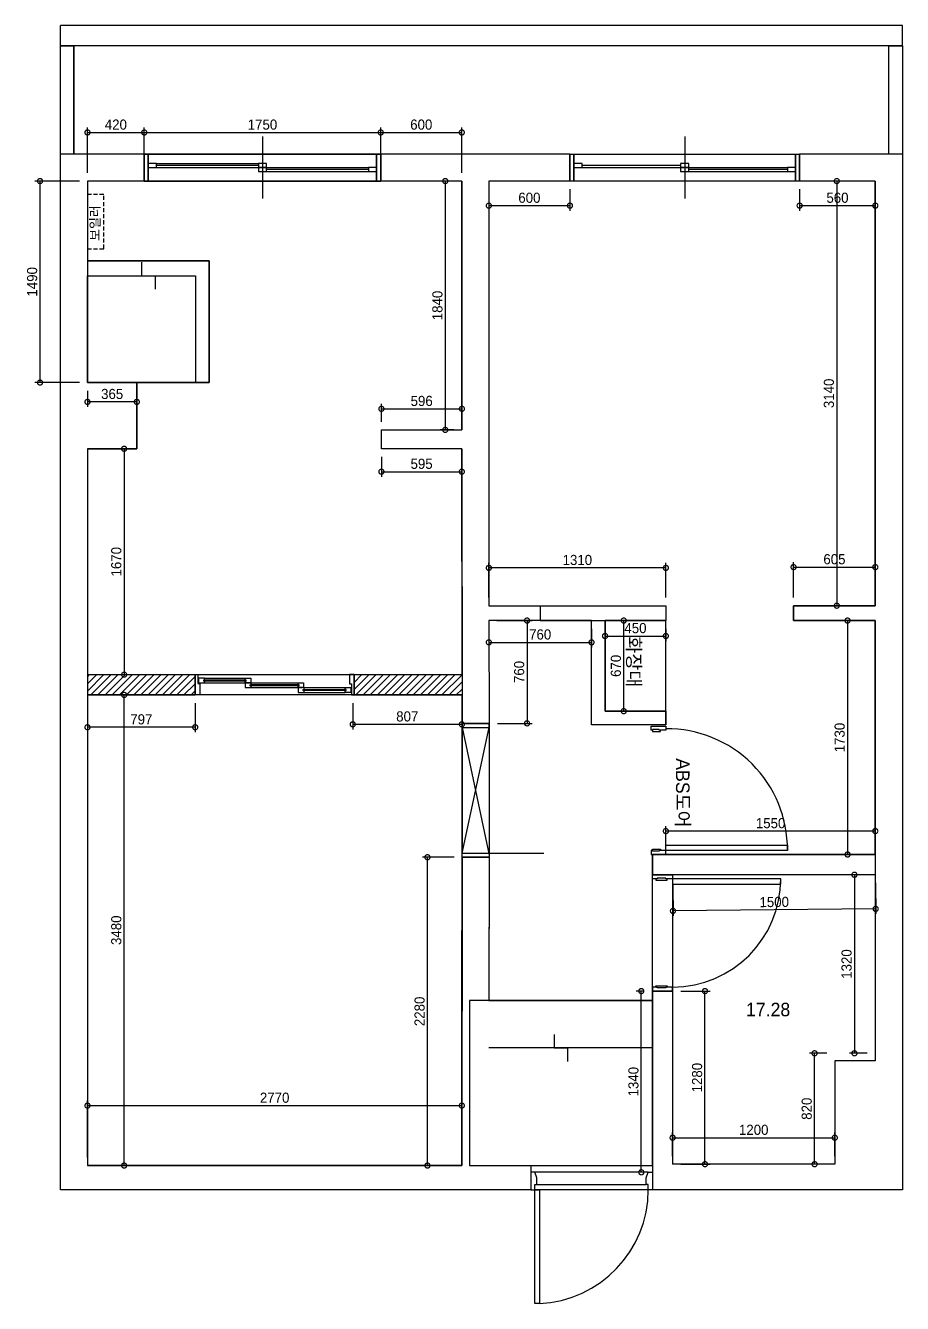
# Model space of a CAD drawing. Header units: inches. Extents: x 211248 to 488355, y -41604 to -7105.
# Drawn here: x 223119 to 229608, y -37214 to -27764 of the extents above; entities that cross this region are included whole.
import ezdxf

# ---------------------------------------------------------------- set-up
doc = ezdxf.new("R2010")
doc.units = ezdxf.units.IN
doc.header["$LTSCALE"] = 60
doc.header["$MEASUREMENT"] = 0
doc.linetypes.add('DASHED', pattern=[0.75, 0.5, -0.25])
for name, color, linetype in [('0-ELC TEXT', 7, 'Continuous'), ('03-TEXT', 3, 'Continuous'), ('03-WAL NEW', 3, 'Continuous'), ('06-FUR', 6, 'Continuous'), ('07-DIM WAL', 5, 'Continuous'), ('08-HAT', 8, 'Continuous'), ('2-con', 2, 'Continuous'), ('CO-BATH', 6, 'Continuous'), ('door(c4)', 4, 'Continuous'), ('door(c8)', 8, 'Continuous'), ('FUR', 8, 'DASHED'), ('UNIT-84A-ST-all-1F$0$FUR-FIXD', 8, 'Continuous'), ('UNIT-84A-ST-all-1F$0$WIN', 4, 'Continuous'), ('도면층4', 4, 'Continuous'), ('도면층5', 5, 'Continuous'), ('도면층8', 8, 'Continuous')]:
    doc.layers.add(name, color=color, linetype=linetype)
doc.styles.add('스타일1', font='Korail_Round_Gothic_Light.ttf')
doc.styles.add('코레일둥고', font='Korail_Round_Gothic_Medium.ttf')
doc.dimstyles.new('30', dxfattribs={"dimscale": 30, "dimtxt": 2.5, "dimasz": 2.5, "dimexe": 1.25, "dimexo": 2, "dimtad": 1, "dimdec": 0, "dimtxsty": '스타일1', "dimblk": 'DOTSMALL', "dimcen": 2.5, "dimclrd": 1, "dimclre": 1, "dimclrt": 7, "dimadec": 0, "dimazin": 0, "dimtfac": 1, "dimtdec": 0, "dimtix": 1, "dimtmove": 0, "dimatfit": 3, "dimldrblk": 'DOTSMALL', "dimfxl": 0, "dimarcsym": 0})

# ---------------------------------------------------------------- blocks, each defined once
blk = doc.blocks.new('_DOTSMALL')
at = {"color": 0, "linetype": 'ByBlock', "const_width": 0.5}
blk.add_lwpolyline([(-0.0625, 0, 1), (0.0625, 0, 1)], format="xyb", close=True, dxfattribs=at)
blk = doc.blocks.new('*D404')
at = {"layer": '07-DIM WAL', "color": 1, "lineweight": -2}
for p, q in [((226547, -28973.7), (226547, -29133)), ((227147, -28973.7), (227147, -29133)), ((226547, -29095.5), (227147, -29095.5))]:
    blk.add_line(p, q, dxfattribs=at)
at = {"layer": 'Defpoints', "color": 0}
for p in [(226547, -28913.7), (227147, -28913.7), (227147, -29095.5)]:
    blk.add_point(p, dxfattribs=at)
at = {"layer": '07-DIM WAL', "color": 1, "lineweight": -2, "xscale": 75, "yscale": 75, "zscale": 75, "rotation": 180}
blk.add_blockref('_DOTSMALL', (226547, -29095.5), dxfattribs=at)
at = {"layer": '07-DIM WAL', "color": 1, "lineweight": -2, "xscale": 75, "yscale": 75, "zscale": 75}
blk.add_blockref('_DOTSMALL', (227147, -29095.5), dxfattribs=at)
at = {"layer": '07-DIM WAL', "color": 7, "insert": (226847, -29037.5), "char_height": 75, "attachment_point": 5, "style": '스타일1'}
blk.add_mtext('600', dxfattribs=at)
blk = doc.blocks.new('*D405')
at = {"layer": 'CO-BATH', "color": 1, "lineweight": -2}
for p, q in [((228847, -28973.7), (228847, -29133)), ((229407, -28973.7), (229407, -29133)), ((228847, -29095.5), (229407, -29095.5))]:
    blk.add_line(p, q, dxfattribs=at)
at = {"layer": 'Defpoints', "color": 0}
for p in [(228847, -28913.7), (229407, -28913.7), (229407, -29095.5)]:
    blk.add_point(p, dxfattribs=at)
at = {"layer": 'CO-BATH', "color": 1, "lineweight": -2, "xscale": 75, "yscale": 75, "zscale": 75, "rotation": 180}
blk.add_blockref('_DOTSMALL', (228847, -29095.5), dxfattribs=at)
at = {"layer": 'CO-BATH', "color": 1, "lineweight": -2, "xscale": 75, "yscale": 75, "zscale": 75}
blk.add_blockref('_DOTSMALL', (229407, -29095.5), dxfattribs=at)
at = {"layer": 'CO-BATH', "color": 7, "insert": (229127, -29037.5), "char_height": 75, "attachment_point": 5, "style": '스타일1'}
blk.add_mtext('560', dxfattribs=at)
blk = doc.blocks.new('*D406')
at = {"layer": 'CO-BATH', "color": 1, "lineweight": -2}
for p, q in [((229347, -28913.7), (229084.3, -28913.7)), ((229121.8, -28913.7), (229121.8, -32053.7)), ((229347, -32053.7), (229084.3, -32053.7))]:
    blk.add_line(p, q, dxfattribs=at)
at = {"layer": 'Defpoints', "color": 0}
for p in [(229407, -28913.7), (229121.8, -32053.7), (229407, -32053.7)]:
    blk.add_point(p, dxfattribs=at)
at = {"layer": 'CO-BATH', "color": 1, "lineweight": -2, "xscale": 75, "yscale": 75, "zscale": 75}
for p, rotation in [((229121.8, -28913.7), 90), ((229121.8, -32053.7), 270)]:
    blk.add_blockref('_DOTSMALL', p, dxfattribs=dict(at, rotation=rotation))
at = {"layer": 'CO-BATH', "color": 7, "insert": (229063.8, -30483.7), "char_height": 75, "attachment_point": 5, "rotation": 90, "style": '스타일1'}
blk.add_mtext('3140', dxfattribs=at)
blk = doc.blocks.new('*D407')
at = {"layer": 'CO-BATH', "color": 1, "lineweight": -2}
for p, q in [((226607, -32163.7), (226867.2, -32163.7)), ((226829.7, -32163.7), (226829.7, -32923.9)), ((226610.4, -32923.9), (226867.2, -32923.9))]:
    blk.add_line(p, q, dxfattribs=at)
at = {"layer": 'Defpoints', "color": 0}
for p in [(226547, -32163.7), (226550.4, -32923.9), (226829.7, -32923.9)]:
    blk.add_point(p, dxfattribs=at)
at = {"layer": 'CO-BATH', "color": 1, "lineweight": -2, "xscale": 75, "yscale": 75, "zscale": 75}
for p, rotation in [((226829.7, -32163.7), 90), ((226829.7, -32923.9), 270)]:
    blk.add_blockref('_DOTSMALL', p, dxfattribs=dict(at, rotation=rotation))
at = {"layer": 'CO-BATH', "color": 7, "insert": (226771.6, -32543.8), "char_height": 75, "attachment_point": 5, "rotation": 90, "style": '스타일1'}
blk.add_mtext('760', dxfattribs=at)
blk = doc.blocks.new('*D408')
at = {"layer": 'CO-BATH', "color": 1, "lineweight": -2}
for p, q in [((226547, -32223.7), (226547, -32362.5)), ((227307, -32223.7), (227307, -32362.5)), ((226547, -32325), (227307, -32325))]:
    blk.add_line(p, q, dxfattribs=at)
at = {"layer": 'Defpoints', "color": 0}
for p in [(226547, -32163.7), (227307, -32163.7), (227307, -32325)]:
    blk.add_point(p, dxfattribs=at)
at = {"layer": 'CO-BATH', "color": 1, "lineweight": -2, "xscale": 75, "yscale": 75, "zscale": 75, "rotation": 180}
blk.add_blockref('_DOTSMALL', (226547, -32325), dxfattribs=at)
at = {"layer": 'CO-BATH', "color": 1, "lineweight": -2, "xscale": 75, "yscale": 75, "zscale": 75}
blk.add_blockref('_DOTSMALL', (227307, -32325), dxfattribs=at)
at = {"layer": 'CO-BATH', "color": 7, "insert": (226927, -32267), "char_height": 75, "attachment_point": 5, "style": '스타일1'}
blk.add_mtext('760', dxfattribs=at)
blk = doc.blocks.new('*D409')
at = {"layer": 'CO-BATH', "color": 1, "lineweight": -2}
for p, q in [((227467, -32163.7), (227582.8, -32163.7)), ((227545.3, -32833.7), (227545.3, -32163.7)), ((227467, -32833.7), (227582.8, -32833.7))]:
    blk.add_line(p, q, dxfattribs=at)
at = {"layer": 'Defpoints', "color": 0}
for p in [(227407, -32163.7), (227545.3, -32163.7), (227407, -32833.7)]:
    blk.add_point(p, dxfattribs=at)
at = {"layer": 'CO-BATH', "color": 1, "lineweight": -2, "xscale": 75, "yscale": 75, "zscale": 75}
for p, rotation in [((227545.3, -32163.7), 90), ((227545.3, -32833.7), 270)]:
    blk.add_blockref('_DOTSMALL', p, dxfattribs=dict(at, rotation=rotation))
at = {"layer": 'CO-BATH', "color": 7, "insert": (227487.3, -32498.7), "char_height": 75, "attachment_point": 5, "rotation": 90, "style": '스타일1'}
blk.add_mtext('670', dxfattribs=at)
blk = doc.blocks.new('*D410')
at = {"layer": 'CO-BATH', "color": 1, "lineweight": -2}
for p, q in [((227407, -32223.7), (227407, -32315.5)), ((227857, -32223.7), (227857, -32315.5)), ((227407, -32278), (227857, -32278))]:
    blk.add_line(p, q, dxfattribs=at)
at = {"layer": 'Defpoints', "color": 0}
for p in [(227407, -32163.7), (227857, -32163.7), (227857, -32278)]:
    blk.add_point(p, dxfattribs=at)
at = {"layer": 'CO-BATH', "color": 1, "lineweight": -2, "xscale": 75, "yscale": 75, "zscale": 75, "rotation": 180}
blk.add_blockref('_DOTSMALL', (227407, -32278), dxfattribs=at)
at = {"layer": 'CO-BATH', "color": 1, "lineweight": -2, "xscale": 75, "yscale": 75, "zscale": 75}
blk.add_blockref('_DOTSMALL', (227857, -32278), dxfattribs=at)
at = {"layer": 'CO-BATH', "color": 7, "insert": (227632, -32220), "char_height": 75, "attachment_point": 5, "style": '스타일1'}
blk.add_mtext('450', dxfattribs=at)
blk = doc.blocks.new('*D411')
at = {"layer": 'CO-BATH', "color": 1, "lineweight": -2}
for p, q in [((229347, -32163.7), (229163.8, -32163.7)), ((229201.3, -32163.7), (229201.3, -33893.7)), ((229347, -33893.7), (229163.8, -33893.7))]:
    blk.add_line(p, q, dxfattribs=at)
at = {"layer": 'Defpoints', "color": 0}
for p in [(229407, -32163.7), (229201.3, -33893.7), (229407, -33893.7)]:
    blk.add_point(p, dxfattribs=at)
at = {"layer": 'CO-BATH', "color": 1, "lineweight": -2, "xscale": 75, "yscale": 75, "zscale": 75}
for p, rotation in [((229201.3, -32163.7), 90), ((229201.3, -33893.7), 270)]:
    blk.add_blockref('_DOTSMALL', p, dxfattribs=dict(at, rotation=rotation))
at = {"layer": 'CO-BATH', "color": 7, "insert": (229143.3, -33028.7), "char_height": 75, "attachment_point": 5, "rotation": 90, "style": '스타일1'}
blk.add_mtext('1730', dxfattribs=at)
blk = doc.blocks.new('*D412')
at = {"layer": 'CO-BATH', "color": 1, "lineweight": -2}
for p, q in [((223577, -36133.7), (223577, -35713)), ((226347, -36133.7), (226347, -35713)), ((223577, -35750.5), (226347, -35750.5))]:
    blk.add_line(p, q, dxfattribs=at)
at = {"layer": 'Defpoints', "color": 0}
for p in [(226347, -35750.5), (223577, -36193.7), (226347, -36193.7)]:
    blk.add_point(p, dxfattribs=at)
at = {"layer": 'CO-BATH', "color": 1, "lineweight": -2, "xscale": 75, "yscale": 75, "zscale": 75, "rotation": 180}
blk.add_blockref('_DOTSMALL', (223577, -35750.5), dxfattribs=at)
at = {"layer": 'CO-BATH', "color": 1, "lineweight": -2, "xscale": 75, "yscale": 75, "zscale": 75}
blk.add_blockref('_DOTSMALL', (226347, -35750.5), dxfattribs=at)
at = {"layer": 'CO-BATH', "color": 7, "insert": (224962, -35692.5), "char_height": 75, "attachment_point": 5, "style": '스타일1'}
blk.add_mtext('2770', dxfattribs=at)
blk = doc.blocks.new('*D413')
at = {"layer": 'CO-BATH', "color": 1, "lineweight": -2}
for p, q in [((223637, -32713.7), (223885.8, -32713.7)), ((223848.3, -36193.7), (223848.3, -32713.7)), ((223637, -36193.7), (223885.8, -36193.7))]:
    blk.add_line(p, q, dxfattribs=at)
at = {"layer": 'Defpoints', "color": 0}
for p in [(223577, -32713.7), (223848.3, -32713.7), (223577, -36193.7)]:
    blk.add_point(p, dxfattribs=at)
at = {"layer": 'CO-BATH', "color": 1, "lineweight": -2, "xscale": 75, "yscale": 75, "zscale": 75}
for p, rotation in [((223848.3, -32713.7), 90), ((223848.3, -36193.7), 270)]:
    blk.add_blockref('_DOTSMALL', p, dxfattribs=dict(at, rotation=rotation))
at = {"layer": 'CO-BATH', "color": 7, "insert": (223790.3, -34453.7), "char_height": 75, "attachment_point": 5, "rotation": 90, "style": '스타일1'}
blk.add_mtext('3480', dxfattribs=at)
blk = doc.blocks.new('*D414')
at = {"layer": 'CO-BATH', "color": 1, "lineweight": -2}
for p, q in [((223637, -30893.7), (223885.8, -30893.7)), ((223848.3, -30893.7), (223848.3, -32563.7)), ((223637, -32563.7), (223885.8, -32563.7))]:
    blk.add_line(p, q, dxfattribs=at)
at = {"layer": 'Defpoints', "color": 0}
for p in [(223577, -30893.7), (223577, -32563.7), (223848.3, -32563.7)]:
    blk.add_point(p, dxfattribs=at)
at = {"layer": 'CO-BATH', "color": 1, "lineweight": -2, "xscale": 75, "yscale": 75, "zscale": 75}
for p, rotation in [((223848.3, -30893.7), 90), ((223848.3, -32563.7), 270)]:
    blk.add_blockref('_DOTSMALL', p, dxfattribs=dict(at, rotation=rotation))
at = {"layer": 'CO-BATH', "color": 7, "insert": (223790.3, -31728.7), "char_height": 75, "attachment_point": 5, "rotation": 90, "style": '스타일1'}
blk.add_mtext('1670', dxfattribs=at)
blk = doc.blocks.new('*D415')
at = {"layer": 'CO-BATH', "color": 1, "lineweight": -2}
for p, q in [((227697, -34903.7), (227637.8, -34903.7)), ((227675.3, -36243.7), (227675.3, -34903.7)), ((227697, -36243.7), (227637.8, -36243.7))]:
    blk.add_line(p, q, dxfattribs=at)
at = {"layer": 'Defpoints', "color": 0}
for p in [(227675.3, -34903.7), (227757, -34903.7), (227757, -36243.7)]:
    blk.add_point(p, dxfattribs=at)
at = {"layer": 'CO-BATH', "color": 1, "lineweight": -2, "xscale": 75, "yscale": 75, "zscale": 75}
for p, rotation in [((227675.3, -34903.7), 90), ((227675.3, -36243.7), 270)]:
    blk.add_blockref('_DOTSMALL', p, dxfattribs=dict(at, rotation=rotation))
at = {"layer": 'CO-BATH', "color": 7, "insert": (227617.3, -35573.7), "char_height": 75, "attachment_point": 5, "rotation": 90, "style": '스타일1'}
blk.add_mtext('1340', dxfattribs=at)
blk = doc.blocks.new('*D416')
at = {"layer": 'CO-BATH', "color": 1, "lineweight": -2}
for p, q in [((226547, -31993.7), (226547, -31736.5)), ((227857, -31993.7), (227857, -31736.5)), ((227857, -31774), (226547, -31774))]:
    blk.add_line(p, q, dxfattribs=at)
at = {"layer": 'Defpoints', "color": 0}
for p in [(226547, -31774), (226547, -32053.7), (227857, -32053.7)]:
    blk.add_point(p, dxfattribs=at)
at = {"layer": 'CO-BATH', "color": 1, "lineweight": -2, "xscale": 75, "yscale": 75, "zscale": 75, "rotation": 180}
blk.add_blockref('_DOTSMALL', (226547, -31774), dxfattribs=at)
at = {"layer": 'CO-BATH', "color": 1, "lineweight": -2, "xscale": 75, "yscale": 75, "zscale": 75}
blk.add_blockref('_DOTSMALL', (227857, -31774), dxfattribs=at)
at = {"layer": 'CO-BATH', "color": 7, "insert": (227202, -31716), "char_height": 75, "attachment_point": 5, "style": '스타일1'}
blk.add_mtext('1310', dxfattribs=at)
blk = doc.blocks.new('*D417')
at = {"layer": 'CO-BATH', "color": 1, "lineweight": -2}
for p, q in [((228802, -31993.7), (228802, -31731)), ((229407, -31993.7), (229407, -31731)), ((228802, -31768.5), (229407, -31768.5))]:
    blk.add_line(p, q, dxfattribs=at)
at = {"layer": 'Defpoints', "color": 0}
for p in [(229407, -31768.5), (228802, -32053.7), (229407, -32053.7)]:
    blk.add_point(p, dxfattribs=at)
at = {"layer": 'CO-BATH', "color": 1, "lineweight": -2, "xscale": 75, "yscale": 75, "zscale": 75, "rotation": 180}
blk.add_blockref('_DOTSMALL', (228802, -31768.5), dxfattribs=at)
at = {"layer": 'CO-BATH', "color": 1, "lineweight": -2, "xscale": 75, "yscale": 75, "zscale": 75}
blk.add_blockref('_DOTSMALL', (229407, -31768.5), dxfattribs=at)
at = {"layer": 'CO-BATH', "color": 7, "insert": (229104.5, -31710.5), "char_height": 75, "attachment_point": 5, "style": '스타일1'}
blk.add_mtext('605', dxfattribs=at)
blk = doc.blocks.new('*D418')
at = {"layer": 'CO-BATH', "color": 1, "lineweight": -2}
for p, q in [((227857, -33833.7), (227857, -33683)), ((229407, -33720.5), (227857, -33720.5)), ((229407, -33833.7), (229407, -33683))]:
    blk.add_line(p, q, dxfattribs=at)
at = {"layer": 'Defpoints', "color": 0}
for p in [(227857, -33720.5), (227857, -33893.7), (229407, -33893.7)]:
    blk.add_point(p, dxfattribs=at)
at = {"layer": 'CO-BATH', "color": 1, "lineweight": -2, "xscale": 75, "yscale": 75, "zscale": 75, "rotation": 180}
blk.add_blockref('_DOTSMALL', (227857, -33720.5), dxfattribs=at)
at = {"layer": 'CO-BATH', "color": 1, "lineweight": -2, "xscale": 75, "yscale": 75, "zscale": 75}
blk.add_blockref('_DOTSMALL', (229407, -33720.5), dxfattribs=at)
at = {"layer": 'CO-BATH', "color": 7, "insert": (228632, -33662.5), "char_height": 75, "attachment_point": 5, "style": '스타일1'}
blk.add_mtext('1550', dxfattribs=at)
blk = doc.blocks.new('*D419')
at = {"layer": 'CO-BATH', "color": 1, "lineweight": -2}
for p, q in [((226290.4, -33913.9), (226055.3, -33913.9)), ((226092.8, -36193.7), (226092.8, -33913.9)), ((226287, -36193.7), (226055.3, -36193.7))]:
    blk.add_line(p, q, dxfattribs=at)
at = {"layer": 'Defpoints', "color": 0}
for p in [(226092.8, -33913.9), (226350.4, -33913.9), (226347, -36193.7)]:
    blk.add_point(p, dxfattribs=at)
at = {"layer": 'CO-BATH', "color": 1, "lineweight": -2, "xscale": 75, "yscale": 75, "zscale": 75}
for p, rotation in [((226092.8, -33913.9), 90), ((226092.8, -36193.7), 270)]:
    blk.add_blockref('_DOTSMALL', p, dxfattribs=dict(at, rotation=rotation))
at = {"layer": 'CO-BATH', "color": 7, "insert": (226034.8, -35053.8), "char_height": 75, "attachment_point": 5, "rotation": 90, "style": '스타일1'}
blk.add_mtext('2280', dxfattribs=at)
blk = doc.blocks.new('*D420')
at = {"layer": 'CO-BATH', "color": 1, "lineweight": -2}
for p, q in [((225539.8, -32773.7), (225539.8, -32968.5)), ((226347, -32773.7), (226347, -32968.5)), ((225539.8, -32931), (226347, -32931))]:
    blk.add_line(p, q, dxfattribs=at)
at = {"layer": 'Defpoints', "color": 0}
for p in [(225539.8, -32713.7), (226347, -32713.7), (226347, -32931)]:
    blk.add_point(p, dxfattribs=at)
at = {"layer": 'CO-BATH', "color": 1, "lineweight": -2, "xscale": 75, "yscale": 75, "zscale": 75, "rotation": 180}
blk.add_blockref('_DOTSMALL', (225539.8, -32931), dxfattribs=at)
at = {"layer": 'CO-BATH', "color": 1, "lineweight": -2, "xscale": 75, "yscale": 75, "zscale": 75}
blk.add_blockref('_DOTSMALL', (226347, -32931), dxfattribs=at)
at = {"layer": 'CO-BATH', "color": 7, "insert": (225943.4, -32873), "char_height": 75, "attachment_point": 5, "style": '스타일1'}
blk.add_mtext('807', dxfattribs=at)
blk = doc.blocks.new('*D421')
at = {"layer": 'CO-BATH', "color": 1, "lineweight": -2}
for p, q in [((223577, -32773.7), (223577, -32990)), ((224374, -32773.7), (224374, -32990)), ((224374, -32952.5), (223577, -32952.5))]:
    blk.add_line(p, q, dxfattribs=at)
at = {"layer": 'Defpoints', "color": 0}
for p in [(223577, -32713.7), (224374, -32713.7), (223577, -32952.5)]:
    blk.add_point(p, dxfattribs=at)
at = {"layer": 'CO-BATH', "color": 1, "lineweight": -2, "xscale": 75, "yscale": 75, "zscale": 75, "rotation": 180}
blk.add_blockref('_DOTSMALL', (223577, -32952.5), dxfattribs=at)
at = {"layer": 'CO-BATH', "color": 1, "lineweight": -2, "xscale": 75, "yscale": 75, "zscale": 75}
blk.add_blockref('_DOTSMALL', (224374, -32952.5), dxfattribs=at)
at = {"layer": 'CO-BATH', "color": 7, "insert": (223975.5, -32894.5), "char_height": 75, "attachment_point": 5, "style": '스타일1'}
blk.add_mtext('797', dxfattribs=at)
blk = doc.blocks.new('*D422')
at = {"layer": 'CO-BATH', "color": 1, "lineweight": -2}
for p, q in [((223577, -30463.7), (223577, -30584)), ((223942, -30463.7), (223942, -30584)), ((223942, -30546.5), (223577, -30546.5))]:
    blk.add_line(p, q, dxfattribs=at)
at = {"layer": 'Defpoints', "color": 0}
for p in [(223577, -30403.7), (223942, -30403.7), (223577, -30546.5)]:
    blk.add_point(p, dxfattribs=at)
at = {"layer": 'CO-BATH', "color": 1, "lineweight": -2, "xscale": 75, "yscale": 75, "zscale": 75, "rotation": 180}
blk.add_blockref('_DOTSMALL', (223577, -30546.5), dxfattribs=at)
at = {"layer": 'CO-BATH', "color": 1, "lineweight": -2, "xscale": 75, "yscale": 75, "zscale": 75}
blk.add_blockref('_DOTSMALL', (223942, -30546.5), dxfattribs=at)
at = {"layer": 'CO-BATH', "color": 7, "insert": (223759.5, -30488.5), "char_height": 75, "attachment_point": 5, "style": '스타일1'}
blk.add_mtext('365', dxfattribs=at)
blk = doc.blocks.new('*D423')
at = {"layer": 'CO-BATH', "color": 1, "lineweight": -2}
for p, q in [((223517, -28913.7), (223188.3, -28913.7)), ((223225.8, -30403.7), (223225.8, -28913.7)), ((223517, -30403.7), (223188.3, -30403.7))]:
    blk.add_line(p, q, dxfattribs=at)
at = {"layer": 'Defpoints', "color": 0}
for p in [(223225.8, -28913.7), (223577, -28913.7), (223577, -30403.7)]:
    blk.add_point(p, dxfattribs=at)
at = {"layer": 'CO-BATH', "color": 1, "lineweight": -2, "xscale": 75, "yscale": 75, "zscale": 75}
for p, rotation in [((223225.8, -28913.7), 90), ((223225.8, -30403.7), 270)]:
    blk.add_blockref('_DOTSMALL', p, dxfattribs=dict(at, rotation=rotation))
at = {"layer": 'CO-BATH', "color": 7, "insert": (223167.8, -29658.7), "char_height": 75, "attachment_point": 5, "rotation": 90, "style": '스타일1'}
blk.add_mtext('1490', dxfattribs=at)
blk = doc.blocks.new('*D424')
at = {"layer": 'CO-BATH', "color": 1, "lineweight": -2}
for p, q in [((223577, -28853.7), (223577, -28517)), ((223997, -28853.7), (223997, -28517)), ((223577, -28554.5), (223997, -28554.5))]:
    blk.add_line(p, q, dxfattribs=at)
at = {"layer": 'Defpoints', "color": 0}
for p in [(223997, -28554.5), (223577, -28913.7), (223997, -28913.7)]:
    blk.add_point(p, dxfattribs=at)
at = {"layer": 'CO-BATH', "color": 1, "lineweight": -2, "xscale": 75, "yscale": 75, "zscale": 75, "rotation": 180}
blk.add_blockref('_DOTSMALL', (223577, -28554.5), dxfattribs=at)
at = {"layer": 'CO-BATH', "color": 1, "lineweight": -2, "xscale": 75, "yscale": 75, "zscale": 75}
blk.add_blockref('_DOTSMALL', (223997, -28554.5), dxfattribs=at)
at = {"layer": 'CO-BATH', "color": 7, "insert": (223787, -28496.5), "char_height": 75, "attachment_point": 5, "style": '스타일1'}
blk.add_mtext('420', dxfattribs=at)
blk = doc.blocks.new('*D425')
at = {"layer": 'CO-BATH', "color": 1, "lineweight": -2}
for p, q in [((223997, -28853.7), (223997, -28517)), ((225747, -28853.7), (225747, -28517)), ((223997, -28554.5), (225747, -28554.5))]:
    blk.add_line(p, q, dxfattribs=at)
at = {"layer": 'Defpoints', "color": 0}
for p in [(225747, -28554.5), (223997, -28913.7), (225747, -28913.7)]:
    blk.add_point(p, dxfattribs=at)
at = {"layer": 'CO-BATH', "color": 1, "lineweight": -2, "xscale": 75, "yscale": 75, "zscale": 75, "rotation": 180}
blk.add_blockref('_DOTSMALL', (223997, -28554.5), dxfattribs=at)
at = {"layer": 'CO-BATH', "color": 1, "lineweight": -2, "xscale": 75, "yscale": 75, "zscale": 75}
blk.add_blockref('_DOTSMALL', (225747, -28554.5), dxfattribs=at)
at = {"layer": 'CO-BATH', "color": 7, "insert": (224872, -28496.5), "char_height": 75, "attachment_point": 5, "style": '스타일1'}
blk.add_mtext('1750', dxfattribs=at)
blk = doc.blocks.new('*D426')
at = {"layer": 'CO-BATH', "color": 1, "lineweight": -2}
for p, q in [((225747, -28853.7), (225747, -28517)), ((226347, -28853.7), (226347, -28517)), ((225747, -28554.5), (226347, -28554.5))]:
    blk.add_line(p, q, dxfattribs=at)
at = {"layer": 'Defpoints', "color": 0}
for p in [(226347, -28554.5), (225747, -28913.7), (226347, -28913.7)]:
    blk.add_point(p, dxfattribs=at)
at = {"layer": 'CO-BATH', "color": 1, "lineweight": -2, "xscale": 75, "yscale": 75, "zscale": 75, "rotation": 180}
blk.add_blockref('_DOTSMALL', (225747, -28554.5), dxfattribs=at)
at = {"layer": 'CO-BATH', "color": 1, "lineweight": -2, "xscale": 75, "yscale": 75, "zscale": 75}
blk.add_blockref('_DOTSMALL', (226347, -28554.5), dxfattribs=at)
at = {"layer": 'CO-BATH', "color": 7, "insert": (226047, -28496.5), "char_height": 75, "attachment_point": 5, "style": '스타일1'}
blk.add_mtext('600', dxfattribs=at)
blk = doc.blocks.new('*D427')
at = {"layer": 'CO-BATH', "color": 1, "lineweight": -2}
for p, q in [((226287, -28913.7), (226187.3, -28913.7)), ((226224.8, -28913.7), (226224.8, -30753.7)), ((226287, -30753.7), (226187.3, -30753.7))]:
    blk.add_line(p, q, dxfattribs=at)
at = {"layer": 'Defpoints', "color": 0}
for p in [(226347, -28913.7), (226224.8, -30753.7), (226347, -30753.7)]:
    blk.add_point(p, dxfattribs=at)
at = {"layer": 'CO-BATH', "color": 1, "lineweight": -2, "xscale": 75, "yscale": 75, "zscale": 75}
for p, rotation in [((226224.8, -28913.7), 90), ((226224.8, -30753.7), 270)]:
    blk.add_blockref('_DOTSMALL', p, dxfattribs=dict(at, rotation=rotation))
at = {"layer": 'CO-BATH', "color": 7, "insert": (226166.8, -29833.7), "char_height": 75, "attachment_point": 5, "rotation": 90, "style": '스타일1'}
blk.add_mtext('1840', dxfattribs=at)
blk = doc.blocks.new('*D428')
at = {"layer": 'CO-BATH', "color": 1, "lineweight": -2}
for p, q in [((225752, -30693.7), (225752, -30560.5)), ((225752, -30598), (226347.8, -30598)), ((226347.8, -30693.5), (226347.8, -30560.5))]:
    blk.add_line(p, q, dxfattribs=at)
at = {"layer": 'Defpoints', "color": 0}
for p in [(226347.8, -30598), (225752, -30753.7), (226347.8, -30753.5)]:
    blk.add_point(p, dxfattribs=at)
at = {"layer": 'CO-BATH', "color": 1, "lineweight": -2, "xscale": 75, "yscale": 75, "zscale": 75, "rotation": 180}
blk.add_blockref('_DOTSMALL', (225752, -30598), dxfattribs=at)
at = {"layer": 'CO-BATH', "color": 1, "lineweight": -2, "xscale": 75, "yscale": 75, "zscale": 75}
blk.add_blockref('_DOTSMALL', (226347.8, -30598), dxfattribs=at)
at = {"layer": 'CO-BATH', "color": 7, "insert": (226049.9, -30540), "char_height": 75, "attachment_point": 5, "style": '스타일1'}
blk.add_mtext('596', dxfattribs=at)
blk = doc.blocks.new('*D429')
at = {"layer": 'CO-BATH', "color": 1, "lineweight": -2}
for p, q in [((225752, -30953.7), (225752, -31100.5)), ((226347, -30953.7), (226347, -31100.5)), ((225752, -31063), (226347, -31063))]:
    blk.add_line(p, q, dxfattribs=at)
at = {"layer": 'Defpoints', "color": 0}
for p in [(225752, -30893.7), (226347, -30893.7), (226347, -31063)]:
    blk.add_point(p, dxfattribs=at)
at = {"layer": 'CO-BATH', "color": 1, "lineweight": -2, "xscale": 75, "yscale": 75, "zscale": 75, "rotation": 180}
blk.add_blockref('_DOTSMALL', (225752, -31063), dxfattribs=at)
at = {"layer": 'CO-BATH', "color": 1, "lineweight": -2, "xscale": 75, "yscale": 75, "zscale": 75}
blk.add_blockref('_DOTSMALL', (226347, -31063), dxfattribs=at)
at = {"layer": 'CO-BATH', "color": 7, "insert": (226049.5, -31005), "char_height": 75, "attachment_point": 5, "style": '스타일1'}
blk.add_mtext('595', dxfattribs=at)
blk = doc.blocks.new('*D430')
at = {"layer": 'CO-BATH', "color": 1, "lineweight": -2}
for p, q in [((227967, -34903.7), (228184, -34903.7)), ((228146.5, -36183.7), (228146.5, -34903.7)), ((227967, -36183.7), (228184, -36183.7))]:
    blk.add_line(p, q, dxfattribs=at)
at = {"layer": 'Defpoints', "color": 0}
for p in [(227907, -34903.7), (228146.5, -34903.7), (227907, -36183.7)]:
    blk.add_point(p, dxfattribs=at)
at = {"layer": 'CO-BATH', "color": 1, "lineweight": -2, "xscale": 75, "yscale": 75, "zscale": 75}
for p, rotation in [((228146.5, -34903.7), 90), ((228146.5, -36183.7), 270)]:
    blk.add_blockref('_DOTSMALL', p, dxfattribs=dict(at, rotation=rotation))
at = {"layer": 'CO-BATH', "color": 7, "insert": (228088.5, -35543.7), "char_height": 75, "attachment_point": 5, "rotation": 90, "style": '스타일1'}
blk.add_mtext('1280', dxfattribs=at)
blk = doc.blocks.new('*D431')
at = {"layer": 'CO-BATH', "color": 1, "lineweight": -2}
for p, q in [((227907, -36123.7), (227907, -35950.5)), ((227907, -35988), (229107, -35988)), ((229107, -36123.7), (229107, -35950.5))]:
    blk.add_line(p, q, dxfattribs=at)
at = {"layer": 'Defpoints', "color": 0}
for p in [(229107, -35988), (227907, -36183.7), (229107, -36183.7)]:
    blk.add_point(p, dxfattribs=at)
at = {"layer": 'CO-BATH', "color": 1, "lineweight": -2, "xscale": 75, "yscale": 75, "zscale": 75, "rotation": 180}
blk.add_blockref('_DOTSMALL', (227907, -35988), dxfattribs=at)
at = {"layer": 'CO-BATH', "color": 1, "lineweight": -2, "xscale": 75, "yscale": 75, "zscale": 75}
blk.add_blockref('_DOTSMALL', (229107, -35988), dxfattribs=at)
at = {"layer": 'CO-BATH', "color": 7, "insert": (228507, -35930), "char_height": 75, "attachment_point": 5, "style": '스타일1'}
blk.add_mtext('1200', dxfattribs=at)
blk = doc.blocks.new('*D432')
at = {"layer": 'CO-BATH', "color": 1, "lineweight": -2}
for p, q in [((229047, -35363.7), (228920, -35363.7)), ((228957.5, -36183.7), (228957.5, -35363.7)), ((229047, -36183.7), (228920, -36183.7))]:
    blk.add_line(p, q, dxfattribs=at)
at = {"layer": 'Defpoints', "color": 0}
for p in [(228957.5, -35363.7), (229107, -35363.7), (229107, -36183.7)]:
    blk.add_point(p, dxfattribs=at)
at = {"layer": 'CO-BATH', "color": 1, "lineweight": -2, "xscale": 75, "yscale": 75, "zscale": 75}
for p, rotation in [((228957.5, -35363.7), 90), ((228957.5, -36183.7), 270)]:
    blk.add_blockref('_DOTSMALL', p, dxfattribs=dict(at, rotation=rotation))
at = {"layer": 'CO-BATH', "color": 7, "insert": (228899.5, -35773.7), "char_height": 75, "attachment_point": 5, "rotation": 90, "style": '스타일1'}
blk.add_mtext('820', dxfattribs=at)
blk = doc.blocks.new('*D433')
at = {"layer": 'CO-BATH', "color": 1, "lineweight": -2}
for p, q in [((229347, -34043.7), (229215, -34043.7)), ((229252.5, -34043.7), (229252.5, -35363.7)), ((229347, -35363.7), (229215, -35363.7))]:
    blk.add_line(p, q, dxfattribs=at)
at = {"layer": 'Defpoints', "color": 0}
for p in [(229407, -34043.7), (229252.5, -35363.7), (229407, -35363.7)]:
    blk.add_point(p, dxfattribs=at)
at = {"layer": 'CO-BATH', "color": 1, "lineweight": -2, "xscale": 75, "yscale": 75, "zscale": 75}
for p, rotation in [((229252.5, -34043.7), 90), ((229252.5, -35363.7), 270)]:
    blk.add_blockref('_DOTSMALL', p, dxfattribs=dict(at, rotation=rotation))
at = {"layer": 'CO-BATH', "color": 7, "insert": (229194.5, -34703.7), "char_height": 75, "attachment_point": 5, "rotation": 90, "style": '스타일1'}
blk.add_mtext('1320', dxfattribs=at)
blk = doc.blocks.new('*D434')
at = {"layer": 'CO-BATH', "color": 1, "lineweight": -2}
for p, q in [((229407.6, -34103.7), (229409.9, -34333.4)), ((227907.6, -34118.7), (227909.9, -34348.4)), ((229409.5, -34295.9), (227909.5, -34310.9))]:
    blk.add_line(p, q, dxfattribs=at)
at = {"layer": 'Defpoints', "color": 0}
for p in [(227907, -34058.7), (229407, -34043.7), (227909.5, -34310.9)]:
    blk.add_point(p, dxfattribs=at)
at = {"layer": 'CO-BATH', "color": 1, "lineweight": -2, "xscale": 75, "yscale": 75, "zscale": 75}
for p, rotation in [((227909.5, -34310.9), 180.5729386987878), ((229409.5, -34295.9), 0.5729386987878105)]:
    blk.add_blockref('_DOTSMALL', p, dxfattribs=dict(at, rotation=rotation))
at = {"layer": 'CO-BATH', "color": 7, "insert": (228658.9, -34245.4), "char_height": 75, "attachment_point": 5, "rotation": 0.57294, "style": '스타일1'}
blk.add_mtext('1500', dxfattribs=at)

msp = doc.modelspace()

# ---------------------------------------------------------------- hatches: boundary and pattern name
at = {"layer": '03-WAL NEW'}
h = msp.add_hatch(dxfattribs=at)
h.set_pattern_fill('ANSI31', color=256, scale=300)
h.set_pattern_definition([(45, (4898.797, -36420.5), (-26.516504, 26.516504), [])])
h.paths.add_polyline_path([(226347, -32713.7), (226347, -32563.7), (225550, -32563.7), (225550, -32713.7)])
h.paths.add_polyline_path([(224374, -32563.7), (223577, -32563.7), (223577, -32713.7), (224374, -32713.7)])

# ---------------------------------------------------------------- linework, layer by layer
at = {"layer": '03-TEXT'}
for p, q in [((229607.8, -27763.7), (223377, -27763.7)), ((223377, -27913.7), (223377, -27763.7)), ((229607.8, -27913.7), (229607.8, -27763.7)), ((229607.8, -27913.7), (223377, -27913.7))]:
    msp.add_line(p, q, dxfattribs=at)
at = {"layer": '03-WAL NEW'}
for p, q in [((226927, -32053.7), (227857, -32053.7)), ((226927, -32163.7), (227857, -32163.7)), ((227307, -32933.7), (227307, -32163.7)), ((227407, -32833.7), (227407, -32163.7)), ((223577, -32563.7), (224374, -32563.7)), ((224374, -32713.7), (224374, -32563.7)), ((225550, -32713.7), (225550, -32563.7)), ((225550, -32563.7), (226349.9, -32563.7)), ((223577, -32713.7), (224374, -32713.7)), ((225550, -32713.7), (226347, -32713.7)), ((227857, -32833.7), (227407, -32833.7)), ((227757, -32833.7), (227407, -32833.7)), ((227857, -32933.7), (227857, -32833.7)), ((227857, -32933.7), (227307, -32933.7))]:
    msp.add_line(p, q, dxfattribs=at)
at = {"layer": '03-WAL NEW', "color": 8}
for points in [[(223977, -29513.7), (223977, -29613.7), (224077, -29613.7), (224077, -29713.7)], [(227030, -35223.7), (227030, -35323.7), (227130, -35323.7), (227130, -35423.7)]]:
    msp.add_lwpolyline(points, dxfattribs=at)
msp.add_lwpolyline([(224377, -30403.7), (223577, -30403.7), (223577, -29613.7), (224377, -29613.7)], close=True, dxfattribs=at)
at = {"layer": '03-WAL NEW'}
msp.add_lwpolyline([(227857, -32053.7), (227857, -32163.7), (227407, -32163.7)], dxfattribs=at)
at = {"layer": '06-FUR'}
msp.add_lwpolyline([(227407, -32163.7), (227407, -32833.7), (227857, -32833.7), (227857, -32163.7)], close=True, dxfattribs=at)
at = {"layer": '07-DIM WAL'}
msp.add_lwpolyline([(223577, -30403.7), (224477, -30403.7), (224477, -29503.7), (223577, -29503.7)], close=True, dxfattribs=at)
at = {"layer": '08-HAT'}
for p, q in [((227757, -34873.7), (227757, -34073.7)), ((227907, -34073.7), (227907, -34873.7)), ((227757, -34973.7), (226547, -34973.7)), ((227757, -35323.7), (226547, -35323.7))]:
    msp.add_line(p, q, dxfattribs=at)
at = {"layer": '2-con'}
for p, q in [((223997, -28713.7), (223377, -28713.7)), ((223997, -28913.7), (223997, -28713.7)), ((227147, -28713.7), (225747, -28713.7)), ((225747, -28913.7), (225747, -28713.7)), ((227147, -28713.7), (227147, -28913.7)), ((229607, -28713.7), (228847, -28713.7)), ((228847, -28913.7), (228847, -28713.7)), ((229607, -28713.7), (229607, -36373.7)), ((223997, -28913.7), (223577, -28913.7)), ((223577, -28913.7), (223577, -30403.7)), ((226347, -28913.7), (225707, -28913.7)), ((226347, -28913.7), (226347, -30753.7)), ((227147, -28913.7), (226547, -28913.7)), ((226547, -28913.7), (226547, -32053.7)), ((229407, -28913.7), (228847, -28913.7)), ((229407, -28913.7), (229407, -32053.7)), ((223577, -30893.7), (223577, -36193.7)), ((226347, -30893.7), (226350.4, -32923.9)), ((226547, -32163.7), (226550.4, -32923.9)), ((229407, -32163.7), (229407, -35418.7)), ((229407, -32793.7), (229407, -32886.7)), ((226350.4, -32923.9), (226550.4, -32923.9)), ((226350.4, -33913.9), (226347, -36193.7)), ((226350.4, -33913.9), (226550.4, -33913.9)), ((227757, -33893.7), (227757, -34043.7)), ((229407, -33893.7), (227757, -33893.7)), ((229407, -34043.7), (227757, -34043.7)), ((227757, -34866.7), (227757, -36373.7)), ((227907, -34903.7), (227757, -34903.7)), ((227907, -34876.7), (227907, -36183.7)), ((229407, -35418.7), (229107, -35418.7)), ((229107, -35418.7), (229107, -36183.7)), ((229107, -36183.7), (227907, -36183.7)), ((226347, -36193.7), (223577, -36193.7)), ((229607, -36373.7), (227757, -36373.7))]:
    msp.add_line(p, q, dxfattribs=at)
for points in [[(226550.4, -33913.9), (226547, -34973.7), (226405, -34973.7), (226405, -36193.7), (226857, -36193.7), (226857, -36373.7), (223377, -36373.7), (223377, -28713.7)], [(223577, -30893.7), (223942, -30893.7), (223942, -30403.7), (223577, -30403.7)], [(226347, -30893.7), (225752, -30893.7), (225752, -30753.7), (226347, -30753.7)], [(226547, -32053.7), (226927, -32053.7), (226927, -32163.7), (226547, -32163.7)], [(229407, -32053.7), (228802, -32053.7), (228802, -32163.7), (229407, -32163.7)]]:
    msp.add_lwpolyline(points, dxfattribs=at)
at = {"layer": 'CO-BATH'}
msp.add_line((226550.4, -33883.7), (226954.8, -33883.7), dxfattribs=at)
for points in [[(226347, -28913.7), (223577, -28913.7), (223577, -29503.7), (224477, -29503.7), (224477, -30403.7), (223942, -30403.7), (223942, -30893.7), (223577, -30893.7), (223577, -32563.7), (224374, -32563.7), (224374, -32713.7), (223577, -32713.7), (223577, -36193.7), (226347, -36193.7), (226350.1, -32713.7), (225550, -32713.7), (225550, -32563.7), (226349.9, -32563.7), (226347, -30893.7), (225752, -30893.7), (225752, -30753.7), (226347.8, -30753.7)], [(229407, -28913.7), (226547, -28913.7), (226547, -32053.7), (227857, -32053.7), (227857, -32163.7), (227407, -32163.7), (227407, -32833.7), (227857, -32833.7), (227857, -32933.7), (227307, -32933.7), (227307, -32163.7), (226547, -32163.7), (226550.4, -32923.9), (226350.4, -32923.9), (226350.4, -33883.7), (226550.4, -33883.7), (226547, -34973.7), (227757, -34973.7), (227757, -33893.7), (229407, -33893.7), (229407, -32163.7), (228802, -32163.7), (228802, -32053.7), (229407, -32053.7)], [(226405, -36193.7), (227757, -36193.7), (227757, -34973.7), (226405, -34973.7)]]:
    msp.add_lwpolyline(points, close=True, dxfattribs=at)
at = {"layer": 'door(c4)'}
for p, q in [((227797, -34043.7), (227767, -34043.7)), ((227767, -34043.7), (227797, -34043.7))]:
    msp.add_line(p, q, dxfattribs=at)
at = {"layer": 'door(c4)', "ltscale": 30}
for points in [[(226350.4, -32953.9), (226550.4, -32953.9), (226550.4, -32923.9), (226350.4, -32923.9)], [(227817, -32983.7), (227817, -32973.7), (227807, -32973.7), (227807, -32968.7), (227767, -32968.7), (227757, -32968.7), (227757, -32973.7), (227757, -32983.7)], [(227857, -33863.7), (227857, -33823.7), (228757, -33823.7), (228757, -33863.7)], [(226350.4, -33883.9), (226550.4, -33883.9), (226550.4, -33913.9), (226350.4, -33913.9)], [(227817, -33853.7), (227817, -33863.7), (227807, -33863.7), (227807, -33868.7), (227767, -33868.7), (227757, -33868.7), (227757, -33863.7), (227757, -33853.7)], [(227867, -34083.7), (227867, -34073.7), (227857, -34073.7), (227857, -34068.7), (227792, -34068.7), (227792, -34073.7), (227782, -34073.7), (227782, -34083.7)], [(227907, -34073.7), (227907, -34113.7), (228707, -34113.7), (228707, -34073.7)], [(227867, -34863.7), (227867, -34873.7), (227857, -34873.7), (227857, -34878.7), (227792, -34878.7), (227792, -34873.7), (227782, -34873.7), (227782, -34863.7)]]:
    msp.add_lwpolyline(points, close=True, dxfattribs=at)
for points in [[(227747, -32943.7), (227857, -32943.7), (227857, -32973.7), (227807, -32973.7), (227807, -32968.7), (227757, -32968.7), (227757, -32973.7), (227747, -32973.7), (227747, -32943.7)], [(227747, -33893.7), (227857, -33893.7), (227857, -33863.7), (227807, -33863.7), (227807, -33868.7), (227757, -33868.7), (227757, -33863.7), (227747, -33863.7), (227747, -33893.7)], [(227757, -34043.7), (227907, -34043.7), (227907, -34073.7), (227857, -34073.7), (227857, -34068.7), (227792, -34068.7), (227792, -34073.7), (227757, -34073.7), (227757, -34043.7)], [(227757, -34903.7), (227907, -34903.7), (227907, -34873.7), (227857, -34873.7), (227857, -34878.7), (227792, -34878.7), (227792, -34873.7), (227757, -34873.7), (227757, -34903.7)], [(226857, -36373.7), (226857, -36373.7), (226887, -36373.7), (226887, -36333.7), (226902, -36333.7), (226902, -36283.7), (226887, -36243.7), (226857, -36243.7), (226857, -36373.7)], [(227757, -36373.7), (227757, -36373.7), (227727, -36373.7), (227727, -36333.7), (227712, -36333.7), (227712, -36283.7), (227727, -36243.7), (227757, -36243.7), (227757, -36373.7)], [(226887, -36373.7), (226922, -36373.7), (226922, -37213.6), (226887, -37213.6), (226887, -36373.7)]]:
    msp.add_lwpolyline(points, dxfattribs=at)
at = {"layer": 'door(c8)', "ltscale": 0.3}
for centre, radius, start, end in [((227864.8, -33855.9), 892.3, 359.60108, 90.49902), ((227907, -34073.7), 800, 270, 0), ((226885.7, -36373.1), 841.3, 272.40647, 359.96922)]:
    msp.add_arc(centre, radius, start, end, dxfattribs=at)
at = {"layer": 'FUR'}
msp.add_lwpolyline([(223577, -29413.7), (223697, -29413.7), (223697, -29013.7), (223577, -29013.7)], close=True, dxfattribs=at)
at = {"layer": 'UNIT-84A-ST-all-1F$0$FUR-FIXD'}
for p, q in [((227727, -36243.7), (226887, -36243.7)), ((227727, -36373.5), (226887, -36373.5)), ((226902, -36333.7), (227712, -36333.7))]:
    msp.add_line(p, q, dxfattribs=at)
at = {"layer": 'UNIT-84A-ST-all-1F$0$WIN', "color": 1}
for p, q in [((224871.4, -28583.7), (224871.4, -29043.7)), ((227996.4, -28583.7), (227996.4, -29043.7))]:
    msp.add_line(p, q, dxfattribs=at)
at = {"layer": 'UNIT-84A-ST-all-1F$0$WIN', "color": 8}
for points in [[(225715.9, -28913.7), (224027, -28913.7), (224027, -28713.7), (225715.9, -28713.7)], [(228815.9, -28913.7), (227177, -28913.7), (227177, -28713.7), (228815.9, -28713.7)]]:
    msp.add_lwpolyline(points, close=True, dxfattribs=at)
at = {"layer": '도면층4'}
for p, q in [((223477, -28713.7), (223477, -27913.7)), ((229507.8, -28713.7), (229507.8, -27913.7)), ((224841.4, -28798.7), (224087, -28798.7)), ((227966.4, -28798.7), (227237, -28798.7)), ((225655.9, -28828.7), (224901.4, -28828.7)), ((228755.9, -28828.7), (228026.4, -28828.7))]:
    msp.add_line(p, q, dxfattribs=at)
at = {"layer": '도면층4', "color": 1}
for p, q in [((226350.4, -33883.9), (226550.4, -32953.9)), ((226350.4, -32953.9), (226550.4, -33898.9))]:
    msp.add_line(p, q, dxfattribs=at)
at = {"layer": '도면층4'}
for points in [[(223477, -28713.7), (223377, -28713.7), (223377, -27913.7), (223477, -27913.7)], [(229607.8, -28713.7), (229507.8, -28713.7), (229507.8, -27913.7), (229607.8, -27913.7)], [(223997, -28913.7), (225747, -28913.7), (225747, -28713.7), (223997, -28713.7)], [(224027, -28913.7), (223997, -28913.7), (223997, -28713.7), (224027, -28713.7)], [(225747, -28913.7), (225715.9, -28913.7), (225715.9, -28713.7), (225747, -28713.7)], [(227177, -28913.7), (227147, -28913.7), (227147, -28713.7), (227177, -28713.7)], [(228847, -28913.7), (228815.9, -28913.7), (228815.9, -28713.7), (228847, -28713.7)], [(224087, -28813.7), (224087, -28783.7), (224027, -28783.7), (224027, -28813.7)], [(224901.4, -28813.7), (224901.4, -28783.7), (224841.4, -28783.7), (224841.4, -28813.7)], [(224901.4, -28843.7), (224901.4, -28813.7), (224841.4, -28813.7), (224841.4, -28843.7)], [(225715.9, -28843.7), (225715.9, -28813.7), (225655.9, -28813.7), (225655.9, -28843.7)], [(227237, -28813.7), (227237, -28783.7), (227177, -28783.7), (227177, -28813.7)], [(228026.4, -28813.7), (228026.4, -28783.7), (227966.4, -28783.7), (227966.4, -28813.7)], [(228026.4, -28843.7), (228026.4, -28813.7), (227966.4, -28813.7), (227966.4, -28843.7)], [(228815.9, -28843.7), (228815.9, -28813.7), (228755.9, -28813.7), (228755.9, -28843.7)], [(224374, -32563.7), (225550, -32563.7), (225550, -32713.7), (224374, -32713.7)], [(226550.4, -33913.9), (226350.4, -33913.9), (226350.4, -32923.9), (226550.4, -32923.9)]]:
    msp.add_lwpolyline(points, close=True, dxfattribs=at)
at = {"layer": '도면층5'}
for p, q in [((224087, -28783.7), (224841.4, -28783.7)), ((224087, -28813.7), (224841.4, -28813.7)), ((224901.4, -28813.7), (225655.9, -28813.7)), ((227237, -28813.7), (227966.4, -28813.7)), ((228026.4, -28813.7), (228755.9, -28813.7)), ((224901.4, -28843.7), (225655.9, -28843.7)), ((228026.4, -28843.7), (228755.9, -28843.7))]:
    msp.add_line(p, q, dxfattribs=at)
at = {"layer": '도면층8'}
for p, q in [((224394.4, -32563.7), (225514.9, -32563.7)), ((224443.5, -32589.5), (224743.8, -32589.5)), ((224409.1, -32631.8), (224409.1, -32629.3)), ((224443.5, -32624.6), (224743.8, -32624.6)), ((224743.8, -32624.6), (225166, -32624.6)), ((224788.2, -32659.7), (225166, -32659.7)), ((225180.2, -32659.7), (225484, -32659.7)), ((225180.2, -32694.7), (225484, -32694.7)), ((225550, -32713.7), (224374, -32713.7))]:
    msp.add_line(p, q, dxfattribs=at)
for points in [[(224374, -32708.7), (224374, -32563.7), (224394.4, -32563.7), (224394.4, -32629.3), (224409.1, -32629.3), (224409.1, -32713.7), (224374, -32713.7), (224374, -32708.7)], [(224443.5, -32600.3), (224446.7, -32601.9), (224447.4, -32603.1), (224448, -32604.7)], [(224743.8, -32600.3), (224740.6, -32601.9), (224740, -32603.1), (224739.3, -32604.7)], [(225550, -32563.7), (225550, -32563.7), (225514.9, -32563.7), (225514.9, -32631.8), (225529.6, -32631.8), (225529.6, -32713.7), (225550, -32713.7), (225550, -32563.7)], [(224739.3, -32604.7), (224439.5, -32604.7), (224439.5, -32609.4), (224739.3, -32609.4), (224739.3, -32604.7), (224739.3, -32609.4)], [(224443.5, -32613.8), (224446.7, -32612.2), (224447.4, -32611.1), (224448, -32609.4)], [(224743.8, -32613.8), (224740.6, -32612.2), (224740, -32611.1), (224739.3, -32609.4)], [(224788.2, -32635.4), (224791.4, -32637), (224792, -32638.1), (224792.7, -32639.8)], [(224788.2, -32648.9), (224791.4, -32647.3), (224792, -32646.1), (224792.7, -32644.5)], [(225131.3, -32639.8), (224792.7, -32639.8), (224792.7, -32644.5), (225131.3, -32644.5), (225131.3, -32639.8), (225131.3, -32644.5)], [(225135.8, -32635.4), (225132.6, -32637), (225132, -32638.1), (225131.3, -32639.8)], [(225135.8, -32648.9), (225132.6, -32647.3), (225132, -32646.1), (225131.3, -32644.5)], [(225180.2, -32670.4), (225183.4, -32672.1), (225184, -32673.2), (225184.7, -32674.9)], [(225180.2, -32684), (225183.4, -32682.4), (225184, -32681.2), (225184.7, -32679.5)], [(225479.5, -32674.9), (225184.7, -32674.9), (225184.7, -32679.5), (225479.5, -32679.5), (225479.5, -32674.9), (225479.5, -32679.5)], [(225484, -32670.4), (225480.8, -32672.1), (225480.1, -32673.2), (225479.5, -32674.9)], [(225484, -32684), (225480.8, -32682.4), (225480.1, -32681.2), (225479.5, -32679.5)]]:
    msp.add_lwpolyline(points, dxfattribs=at)
for points in [[(224399.1, -32624.6), (224443.5, -32624.6), (224443.5, -32612.9), (224437.1, -32610.8), (224437.1, -32603.3), (224443.5, -32601.2), (224443.5, -32589.5), (224399.1, -32589.5)], [(224743.8, -32601.2), (224743.8, -32589.5), (224784.7, -32589.5), (224784.7, -32624.6), (224743.8, -32624.6), (224743.8, -32612.9), (224750.3, -32610.8), (224750.3, -32603.3)], [(224743.8, -32659.7), (224788.2, -32659.7), (224788.2, -32648), (224781.7, -32645.9), (224781.7, -32638.4), (224788.2, -32636.3), (224788.2, -32624.6), (224743.8, -32624.6)], [(225135.8, -32636.3), (225135.8, -32624.6), (225176.7, -32624.6), (225176.7, -32659.7), (225135.8, -32659.7), (225135.8, -32648), (225142.3, -32645.9), (225142.3, -32638.4)], [(225135.8, -32694.7), (225180.2, -32694.7), (225180.2, -32683.1), (225173.7, -32681), (225173.7, -32673.4), (225180.2, -32671.4), (225180.2, -32659.7), (225135.8, -32659.7)], [(225484, -32671.4), (225484, -32659.7), (225524.9, -32659.7), (225524.9, -32694.7), (225484, -32694.7), (225484, -32683.1), (225490.5, -32681), (225490.5, -32673.4)]]:
    msp.add_lwpolyline(points, close=True, dxfattribs=at)

# ---------------------------------------------------------------- texts
at = {"layer": '0-ELC TEXT', "style": '코레일둥고'}
for s, p in [('화장대', (227570.9, -32281.1)), ('ABS도어', (227932, -33181.9))]:
    msp.add_text(s, height=100, rotation=270, dxfattribs=at).set_placement(p)
msp.add_text('17.28', height=100, dxfattribs=at).set_placement((228449.9, -35090))
at = {"layer": 'FUR', "style": '코레일둥고'}
msp.add_text('보일러', height=70, rotation=90, dxfattribs=at).set_placement((223667.2, -29355.9))

# ---------------------------------------------------------------- dimensions: what is measured, and where the dimension line sits
at = {"layer": '07-DIM WAL'}
dim = msp.add_linear_dim(base=(227147, -29095.5), p1=(226547, -28913.7), p2=(227147, -28913.7), dimstyle='30', dxfattribs=at)
dim.commit()
dim.dimension.update_dxf_attribs({"geometry": '*D404', "text_midpoint": (226847, -29037.5)})
at = {"layer": 'CO-BATH'}
for base, p1, p2, picture, middle in [((223997, -28554.5), (223577, -28913.7), (223997, -28913.7), '*D424', (223787, -28496.5)), ((225747, -28554.5), (223997, -28913.7), (225747, -28913.7), '*D425', (224872, -28496.5)), ((226347, -28554.5), (225747, -28913.7), (226347, -28913.7), '*D426', (226047, -28496.5)), ((229407, -29095.5), (228847, -28913.7), (229407, -28913.7), '*D405', (229127, -29037.5)), ((223577, -30546.5), (223942, -30403.7), (223577, -30403.7), '*D422', (223759.5, -30488.5)), ((226347.8, -30598), (225752, -30753.7), (226347.8, -30753.5), '*D428', (226049.9, -30540)), ((226347, -31063), (225752, -30893.7), (226347, -30893.7), '*D429', (226049.5, -31005)), ((226547, -31774), (227857, -32053.7), (226547, -32053.7), '*D416', (227202, -31716)), ((229407, -31768.5), (228802, -32053.7), (229407, -32053.7), '*D417', (229104.5, -31710.5)), ((227307, -32325), (226547, -32163.7), (227307, -32163.7), '*D408', (226927, -32267)), ((227857, -32278), (227407, -32163.7), (227857, -32163.7), '*D410', (227632, -32220)), ((223577, -32952.5), (224374, -32713.7), (223577, -32713.7), '*D421', (223975.5, -32894.5)), ((226347, -32931), (225539.8, -32713.7), (226347, -32713.7), '*D420', (225943.4, -32873)), ((227857, -33720.5), (229407, -33893.7), (227857, -33893.7), '*D418', (228632, -33662.5)), ((226347, -35750.5), (223577, -36193.7), (226347, -36193.7), '*D412', (224962, -35692.5)), ((229107, -35988), (227907, -36183.7), (229107, -36183.7), '*D431', (228507, -35930))]:
    dim = msp.add_linear_dim(base=base, p1=p1, p2=p2, dimstyle='30', dxfattribs=at)
    dim.commit()
    dim.dimension.update_dxf_attribs({"geometry": picture, "text_midpoint": middle})
for base, p1, p2, picture, middle in [((223225.8, -28913.7), (223577, -30403.7), (223577, -28913.7), '*D423', (223167.8, -29658.7)), ((226224.8, -30753.7), (226347, -28913.7), (226347, -30753.7), '*D427', (226166.8, -29833.7)), ((229121.8, -32053.7), (229407, -28913.7), (229407, -32053.7), '*D406', (229063.8, -30483.7)), ((223848.3, -32563.7), (223577, -30893.7), (223577, -32563.7), '*D414', (223790.3, -31728.7)), ((226829.7, -32923.9), (226547, -32163.7), (226550.4, -32923.9), '*D407', (226771.6, -32543.8)), ((227545.3, -32163.7), (227407, -32833.7), (227407, -32163.7), '*D409', (227487.3, -32498.7)), ((229201.3, -33893.7), (229407, -32163.7), (229407, -33893.7), '*D411', (229143.3, -33028.7)), ((223848.3, -32713.7), (223577, -36193.7), (223577, -32713.7), '*D413', (223790.3, -34453.7)), ((226092.8, -33913.9), (226347, -36193.7), (226350.4, -33913.9), '*D419', (226034.8, -35053.8)), ((229252.5, -35363.7), (229407, -34043.7), (229407, -35363.7), '*D433', (229194.5, -34703.7)), ((227675.3, -34903.7), (227757, -36243.7), (227757, -34903.7), '*D415', (227617.3, -35573.7)), ((228957.5, -35363.7), (229107, -36183.7), (229107, -35363.7), '*D432', (228899.5, -35773.7))]:
    dim = msp.add_linear_dim(base=base, p1=p1, p2=p2, angle=90, dimstyle='30', dxfattribs=at)
    dim.commit()
    dim.dimension.update_dxf_attribs({"geometry": picture, "text_midpoint": middle})
for p1, p2, distance, picture, middle in [((229407, -34043.7), (227907, -34058.7), 252.2, '*D434', (228658.9, -34245.4)), ((227907, -36183.7), (227907, -34903.7), -239.5, '*D430', (228088.5, -35543.7))]:
    dim = msp.add_aligned_dim(p1=p1, p2=p2, distance=distance, dimstyle='30', dxfattribs=at)
    dim.commit()
    dim.dimension.update_dxf_attribs({"geometry": picture, "text_midpoint": middle})

doc.saveas('drawing.dxf')
